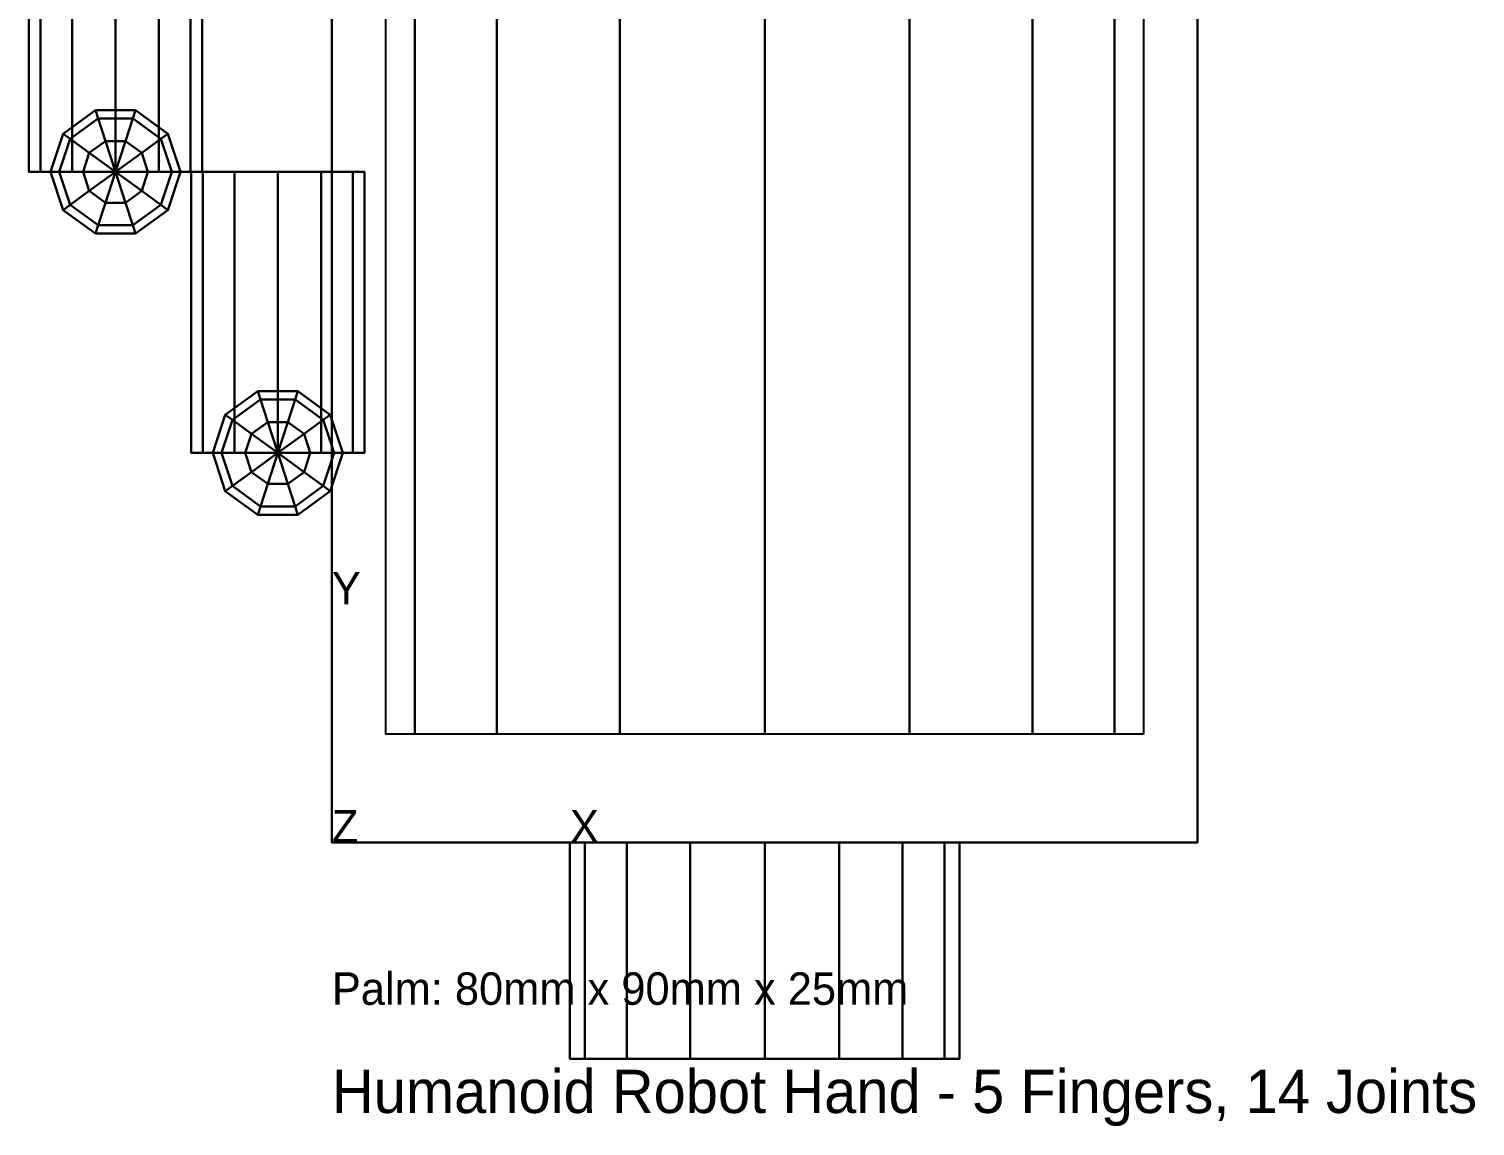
# Model space of a CAD drawing. Header units: metres. Extents: x -39 to 106, y -26 to 178.
# Drawn here: x -28 to 105.7, y -26.2 to 75.2 of the extents above; entities that cross this region are included whole.
import ezdxf

# ---------------------------------------------------------------- set-up
doc = ezdxf.new("R2010")
doc.units = ezdxf.units.M
for name, color, linetype in [('HAND_DIM', 2, 'Continuous'), ('HAND_FINGER', 1, 'Continuous'), ('HAND_JOINT', 5, 'Continuous'), ('HAND_PALM', 3, 'Continuous')]:
    doc.layers.add(name, color=color, linetype=linetype)

msp = doc.modelspace()

# ---------------------------------------------------------------- linework, layer by layer
at = {"layer": 'HAND_DIM'}
for q in [(0, 20), (20, 0), (0, 0, 20)]:
    msp.add_line((0, 0), q, dxfattribs=at)
at = {"layer": 'HAND_FINGER'}
for points in [[(-26.93, 61.98, 16.5), (-28, 61.98, 12.5), (-28, 83.63, 12.5), (-26.93, 83.63, 16.5)], [(-28, 61.98, 12.5), (-26.93, 61.98, 8.5), (-26.93, 83.63, 8.5), (-28, 83.63, 12.5)], [(-24, 61.98, 19.43), (-26.93, 61.98, 16.5), (-26.93, 83.63, 16.5), (-24, 83.63, 19.43)], [(-26.93, 61.98, 8.5), (-24, 61.98, 5.57), (-24, 83.63, 5.57), (-26.93, 83.63, 8.5)], [(-20, 61.98, 20.5), (-24, 61.98, 19.43), (-24, 83.63, 19.43), (-20, 83.63, 20.5)], [(-24, 61.98, 5.57), (-20, 61.98, 4.5), (-20, 83.63, 4.5), (-24, 83.63, 5.57)], [(-16, 61.98, 19.43), (-20, 61.98, 20.5), (-20, 83.63, 20.5), (-16, 83.63, 19.43)], [(-20, 61.98, 4.5), (-16, 61.98, 5.57), (-16, 83.63, 5.57), (-20, 83.63, 4.5)], [(-13.07, 61.98, 16.5), (-16, 61.98, 19.43), (-16, 83.63, 19.43), (-13.07, 83.63, 16.5)], [(-16, 61.98, 5.57), (-13.07, 61.98, 8.5), (-13.07, 83.63, 8.5), (-16, 83.63, 5.57)], [(-12, 61.98, 12.5), (-13.07, 61.98, 16.5), (-13.07, 83.63, 16.5), (-12, 83.63, 12.5)], [(-13.07, 61.98, 8.5), (-12, 61.98, 12.5), (-12, 83.63, 12.5), (-13.07, 83.63, 8.5)], [(-20, 61.98, 12.5), (-26.93, 61.98, 16.5), (-28, 61.98, 12.5), (-20, 61.98, 12.5)], [(-20, 61.98, 12.5), (-28, 61.98, 12.5), (-26.93, 61.98, 8.5), (-20, 61.98, 12.5)], [(-20, 61.98, 12.5), (-24, 61.98, 19.43), (-26.93, 61.98, 16.5), (-20, 61.98, 12.5)], [(-20, 61.98, 12.5), (-26.93, 61.98, 8.5), (-24, 61.98, 5.57), (-20, 61.98, 12.5)], [(-20, 61.98, 12.5), (-20, 61.98, 20.5), (-24, 61.98, 19.43), (-20, 61.98, 12.5)], [(-20, 61.98, 12.5), (-24, 61.98, 5.57), (-20, 61.98, 4.5), (-20, 61.98, 12.5)], [(-20, 61.98, 12.5), (-12, 61.98, 12.5), (-13.07, 61.98, 16.5), (-20, 61.98, 12.5)], [(-20, 61.98, 12.5), (-13.07, 61.98, 16.5), (-16, 61.98, 19.43), (-20, 61.98, 12.5)], [(-20, 61.98, 12.5), (-16, 61.98, 19.43), (-20, 61.98, 20.5), (-20, 61.98, 12.5)], [(-20, 61.98, 12.5), (-20, 61.98, 4.5), (-16, 61.98, 5.57), (-20, 61.98, 12.5)], [(-20, 61.98, 12.5), (-16, 61.98, 5.57), (-13.07, 61.98, 8.5), (-20, 61.98, 12.5)], [(-20, 61.98, 12.5), (-13.07, 61.98, 8.5), (-12, 61.98, 12.5), (-20, 61.98, 12.5)], [(-11.93, 36, 16.5), (-13, 36, 12.5), (-13, 61.98, 12.5), (-11.93, 61.98, 16.5)], [(-13, 36, 12.5), (-11.93, 36, 8.5), (-11.93, 61.98, 8.5), (-13, 61.98, 12.5)], [(-5, 61.98, 12.5), (-11.93, 61.98, 16.5), (-13, 61.98, 12.5), (-5, 61.98, 12.5)], [(-5, 61.98, 12.5), (-13, 61.98, 12.5), (-11.93, 61.98, 8.5), (-5, 61.98, 12.5)], [(-9, 36, 19.43), (-11.93, 36, 16.5), (-11.93, 61.98, 16.5), (-9, 61.98, 19.43)], [(-11.93, 36, 8.5), (-9, 36, 5.57), (-9, 61.98, 5.57), (-11.93, 61.98, 8.5)], [(-5, 61.98, 12.5), (-9, 61.98, 19.43), (-11.93, 61.98, 16.5), (-5, 61.98, 12.5)], [(-5, 61.98, 12.5), (-11.93, 61.98, 8.5), (-9, 61.98, 5.57), (-5, 61.98, 12.5)], [(-5, 36, 20.5), (-9, 36, 19.43), (-9, 61.98, 19.43), (-5, 61.98, 20.5)], [(-9, 36, 5.57), (-5, 36, 4.5), (-5, 61.98, 4.5), (-9, 61.98, 5.57)], [(-5, 61.98, 12.5), (-5, 61.98, 20.5), (-9, 61.98, 19.43), (-5, 61.98, 12.5)], [(-5, 61.98, 12.5), (-9, 61.98, 5.57), (-5, 61.98, 4.5), (-5, 61.98, 12.5)], [(-1, 36, 19.43), (-5, 36, 20.5), (-5, 61.98, 20.5), (-1, 61.98, 19.43)], [(-5, 36, 4.5), (-1, 36, 5.57), (-1, 61.98, 5.57), (-5, 61.98, 4.5)], [(-5, 61.98, 12.5), (3, 61.98, 12.5), (1.93, 61.98, 16.5), (-5, 61.98, 12.5)], [(-5, 61.98, 12.5), (1.93, 61.98, 16.5), (-1, 61.98, 19.43), (-5, 61.98, 12.5)], [(-5, 61.98, 12.5), (-1, 61.98, 19.43), (-5, 61.98, 20.5), (-5, 61.98, 12.5)], [(-5, 61.98, 12.5), (-5, 61.98, 4.5), (-1, 61.98, 5.57), (-5, 61.98, 12.5)], [(-5, 61.98, 12.5), (-1, 61.98, 5.57), (1.93, 61.98, 8.5), (-5, 61.98, 12.5)], [(-5, 61.98, 12.5), (1.93, 61.98, 8.5), (3, 61.98, 12.5), (-5, 61.98, 12.5)], [(1.93, 36, 16.5), (-1, 36, 19.43), (-1, 61.98, 19.43), (1.93, 61.98, 16.5)], [(-1, 36, 5.57), (1.93, 36, 8.5), (1.93, 61.98, 8.5), (-1, 61.98, 5.57)], [(3, 36, 12.5), (1.93, 36, 16.5), (1.93, 61.98, 16.5), (3, 61.98, 12.5)], [(1.93, 36, 8.5), (3, 36, 12.5), (3, 61.98, 12.5), (1.93, 61.98, 8.5)], [(-5, 36, 12.5), (-11.93, 36, 16.5), (-13, 36, 12.5), (-5, 36, 12.5)], [(-5, 36, 12.5), (-13, 36, 12.5), (-11.93, 36, 8.5), (-5, 36, 12.5)], [(-5, 36, 12.5), (-9, 36, 19.43), (-11.93, 36, 16.5), (-5, 36, 12.5)], [(-5, 36, 12.5), (-11.93, 36, 8.5), (-9, 36, 5.57), (-5, 36, 12.5)], [(-5, 36, 12.5), (-5, 36, 20.5), (-9, 36, 19.43), (-5, 36, 12.5)], [(-5, 36, 12.5), (-9, 36, 5.57), (-5, 36, 4.5), (-5, 36, 12.5)], [(-5, 36, 12.5), (3, 36, 12.5), (1.93, 36, 16.5), (-5, 36, 12.5)], [(-5, 36, 12.5), (1.93, 36, 16.5), (-1, 36, 19.43), (-5, 36, 12.5)], [(-5, 36, 12.5), (-1, 36, 19.43), (-5, 36, 20.5), (-5, 36, 12.5)], [(-5, 36, 12.5), (-5, 36, 4.5), (-1, 36, 5.57), (-5, 36, 12.5)], [(-5, 36, 12.5), (-1, 36, 5.57), (1.93, 36, 8.5), (-5, 36, 12.5)], [(-5, 36, 12.5), (1.93, 36, 8.5), (3, 36, 12.5), (-5, 36, 12.5)]]:
    msp.add_3dface(points, dxfattribs=at)
at = {"layer": 'HAND_JOINT'}
for points in [[(-21.61, 66.92, 9.5), (-24.2, 65.03, 9.5), (-24.85, 65.51, 12.5), (-21.85, 67.69, 12.5)], [(-21.85, 67.69, 12.5), (-24.85, 65.51, 12.5), (-24.2, 65.03, 15.5), (-21.61, 66.92, 15.5)], [(-20.93, 64.83, 7.3), (-22.43, 63.74, 7.3), (-24.2, 65.03, 9.5), (-21.61, 66.92, 9.5)], [(-21.61, 66.92, 15.5), (-24.2, 65.03, 15.5), (-22.43, 63.74, 17.7), (-20.93, 64.83, 17.7)], [(-18.39, 66.92, 9.5), (-21.61, 66.92, 9.5), (-21.85, 67.69, 12.5), (-18.15, 67.69, 12.5)], [(-18.15, 67.69, 12.5), (-21.85, 67.69, 12.5), (-21.61, 66.92, 15.5), (-18.39, 66.92, 15.5)], [(-19.07, 64.83, 7.3), (-20.93, 64.83, 7.3), (-21.61, 66.92, 9.5), (-18.39, 66.92, 9.5)], [(-18.39, 66.92, 15.5), (-21.61, 66.92, 15.5), (-20.93, 64.83, 17.7), (-19.07, 64.83, 17.7)], [(-17.57, 63.74, 7.3), (-19.07, 64.83, 7.3), (-18.39, 66.92, 9.5), (-15.8, 65.03, 9.5)], [(-15.8, 65.03, 15.5), (-18.39, 66.92, 15.5), (-19.07, 64.83, 17.7), (-17.57, 63.74, 17.7)], [(-15.8, 65.03, 9.5), (-18.39, 66.92, 9.5), (-18.15, 67.69, 12.5), (-15.15, 65.51, 12.5)], [(-15.15, 65.51, 12.5), (-18.15, 67.69, 12.5), (-18.39, 66.92, 15.5), (-15.8, 65.03, 15.5)], [(-24.2, 65.03, 9.5), (-25.2, 61.98, 9.5), (-26, 61.98, 12.5), (-24.85, 65.51, 12.5)], [(-24.85, 65.51, 12.5), (-26, 61.98, 12.5), (-25.2, 61.98, 15.5), (-24.2, 65.03, 15.5)], [(-14.8, 61.98, 9.5), (-15.8, 65.03, 9.5), (-15.15, 65.51, 12.5), (-14, 61.98, 12.5)], [(-14, 61.98, 12.5), (-15.15, 65.51, 12.5), (-15.8, 65.03, 15.5), (-14.8, 61.98, 15.5)], [(-22.43, 63.74, 7.3), (-23, 61.98, 7.3), (-25.2, 61.98, 9.5), (-24.2, 65.03, 9.5)], [(-24.2, 65.03, 15.5), (-25.2, 61.98, 15.5), (-23, 61.98, 17.7), (-22.43, 63.74, 17.7)], [(-20, 61.98, 6.5), (-20, 61.98, 6.5), (-22.43, 63.74, 7.3), (-20.93, 64.83, 7.3)], [(-20.93, 64.83, 17.7), (-22.43, 63.74, 17.7), (-20, 61.98, 18.5)], [(-20, 61.98, 6.5), (-20, 61.98, 6.5), (-20.93, 64.83, 7.3), (-19.07, 64.83, 7.3)], [(-19.07, 64.83, 17.7), (-20.93, 64.83, 17.7), (-20, 61.98, 18.5)], [(-20, 61.98, 6.5), (-20, 61.98, 6.5), (-19.07, 64.83, 7.3), (-17.57, 63.74, 7.3)], [(-17.57, 63.74, 17.7), (-19.07, 64.83, 17.7), (-20, 61.98, 18.5)], [(-17, 61.98, 7.3), (-17.57, 63.74, 7.3), (-15.8, 65.03, 9.5), (-14.8, 61.98, 9.5)], [(-14.8, 61.98, 15.5), (-15.8, 65.03, 15.5), (-17.57, 63.74, 17.7), (-17, 61.98, 17.7)], [(-20, 61.98, 6.5), (-20, 61.98, 6.5), (-23, 61.98, 7.3), (-22.43, 63.74, 7.3)], [(-22.43, 63.74, 17.7), (-23, 61.98, 17.7), (-20, 61.98, 18.5)], [(-20, 61.98, 6.5), (-20, 61.98, 6.5), (-17.57, 63.74, 7.3), (-17, 61.98, 7.3)], [(-17, 61.98, 17.7), (-17.57, 63.74, 17.7), (-20, 61.98, 18.5)], [(-25.2, 61.98, 9.5), (-24.2, 58.93, 9.5), (-24.85, 58.45, 12.5), (-26, 61.98, 12.5)], [(-26, 61.98, 12.5), (-24.85, 58.45, 12.5), (-24.2, 58.93, 15.5), (-25.2, 61.98, 15.5)], [(-23, 61.98, 7.3), (-22.43, 60.22, 7.3), (-24.2, 58.93, 9.5), (-25.2, 61.98, 9.5)], [(-25.2, 61.98, 15.5), (-24.2, 58.93, 15.5), (-22.43, 60.22, 17.7), (-23, 61.98, 17.7)], [(-20, 61.98, 6.5), (-20, 61.98, 6.5), (-22.43, 60.22, 7.3), (-23, 61.98, 7.3)], [(-23, 61.98, 17.7), (-22.43, 60.22, 17.7), (-20, 61.98, 18.5)], [(-20, 61.98, 6.5), (-20, 61.98, 6.5), (-20.93, 59.13, 7.3), (-22.43, 60.22, 7.3)], [(-22.43, 60.22, 17.7), (-20.93, 59.13, 17.7), (-20, 61.98, 18.5)], [(-20, 61.98, 6.5), (-20, 61.98, 6.5), (-19.07, 59.13, 7.3), (-20.93, 59.13, 7.3)], [(-20.93, 59.13, 17.7), (-19.07, 59.13, 17.7), (-20, 61.98, 18.5)], [(-20, 61.98, 6.5), (-20, 61.98, 6.5), (-17.57, 60.22, 7.3), (-19.07, 59.13, 7.3)], [(-19.07, 59.13, 17.7), (-17.57, 60.22, 17.7), (-20, 61.98, 18.5)], [(-20, 61.98, 6.5), (-20, 61.98, 6.5), (-17, 61.98, 7.3), (-17.57, 60.22, 7.3)], [(-17.57, 60.22, 17.7), (-17, 61.98, 17.7), (-20, 61.98, 18.5)], [(-17.57, 60.22, 7.3), (-17, 61.98, 7.3), (-14.8, 61.98, 9.5), (-15.8, 58.93, 9.5)], [(-15.8, 58.93, 15.5), (-14.8, 61.98, 15.5), (-17, 61.98, 17.7), (-17.57, 60.22, 17.7)], [(-15.8, 58.93, 9.5), (-14.8, 61.98, 9.5), (-14, 61.98, 12.5), (-15.15, 58.45, 12.5)], [(-15.15, 58.45, 12.5), (-14, 61.98, 12.5), (-14.8, 61.98, 15.5), (-15.8, 58.93, 15.5)], [(-22.43, 60.22, 7.3), (-20.93, 59.13, 7.3), (-21.61, 57.04, 9.5), (-24.2, 58.93, 9.5)], [(-24.2, 58.93, 15.5), (-21.61, 57.04, 15.5), (-20.93, 59.13, 17.7), (-22.43, 60.22, 17.7)], [(-19.07, 59.13, 7.3), (-17.57, 60.22, 7.3), (-15.8, 58.93, 9.5), (-18.39, 57.04, 9.5)], [(-18.39, 57.04, 15.5), (-15.8, 58.93, 15.5), (-17.57, 60.22, 17.7), (-19.07, 59.13, 17.7)], [(-24.2, 58.93, 9.5), (-21.61, 57.04, 9.5), (-21.85, 56.27, 12.5), (-24.85, 58.45, 12.5)], [(-24.85, 58.45, 12.5), (-21.85, 56.27, 12.5), (-21.61, 57.04, 15.5), (-24.2, 58.93, 15.5)], [(-20.93, 59.13, 7.3), (-19.07, 59.13, 7.3), (-18.39, 57.04, 9.5), (-21.61, 57.04, 9.5)], [(-21.61, 57.04, 15.5), (-18.39, 57.04, 15.5), (-19.07, 59.13, 17.7), (-20.93, 59.13, 17.7)], [(-18.39, 57.04, 9.5), (-15.8, 58.93, 9.5), (-15.15, 58.45, 12.5), (-18.15, 56.27, 12.5)], [(-18.15, 56.27, 12.5), (-15.15, 58.45, 12.5), (-15.8, 58.93, 15.5), (-18.39, 57.04, 15.5)], [(-21.61, 57.04, 9.5), (-18.39, 57.04, 9.5), (-18.15, 56.27, 12.5), (-21.85, 56.27, 12.5)], [(-21.85, 56.27, 12.5), (-18.15, 56.27, 12.5), (-18.39, 57.04, 15.5), (-21.61, 57.04, 15.5)], [(-6.61, 40.94, 9.5), (-9.2, 39.05, 9.5), (-9.85, 39.53, 12.5), (-6.85, 41.71, 12.5)], [(-6.85, 41.71, 12.5), (-9.85, 39.53, 12.5), (-9.2, 39.05, 15.5), (-6.61, 40.94, 15.5)], [(-3.39, 40.94, 9.5), (-6.61, 40.94, 9.5), (-6.85, 41.71, 12.5), (-3.15, 41.71, 12.5)], [(-3.15, 41.71, 12.5), (-6.85, 41.71, 12.5), (-6.61, 40.94, 15.5), (-3.39, 40.94, 15.5)], [(-0.8, 39.05, 9.5), (-3.39, 40.94, 9.5), (-3.15, 41.71, 12.5), (-0.15, 39.53, 12.5)], [(-0.15, 39.53, 12.5), (-3.15, 41.71, 12.5), (-3.39, 40.94, 15.5), (-0.8, 39.05, 15.5)], [(-5.93, 38.85, 7.3), (-7.43, 37.76, 7.3), (-9.2, 39.05, 9.5), (-6.61, 40.94, 9.5)], [(-6.61, 40.94, 15.5), (-9.2, 39.05, 15.5), (-7.43, 37.76, 17.7), (-5.93, 38.85, 17.7)], [(-4.07, 38.85, 7.3), (-5.93, 38.85, 7.3), (-6.61, 40.94, 9.5), (-3.39, 40.94, 9.5)], [(-3.39, 40.94, 15.5), (-6.61, 40.94, 15.5), (-5.93, 38.85, 17.7), (-4.07, 38.85, 17.7)], [(-2.57, 37.76, 7.3), (-4.07, 38.85, 7.3), (-3.39, 40.94, 9.5), (-0.8, 39.05, 9.5)], [(-0.8, 39.05, 15.5), (-3.39, 40.94, 15.5), (-4.07, 38.85, 17.7), (-2.57, 37.76, 17.7)], [(-9.2, 39.05, 9.5), (-10.2, 36, 9.5), (-11, 36, 12.5), (-9.85, 39.53, 12.5)], [(-9.85, 39.53, 12.5), (-11, 36, 12.5), (-10.2, 36, 15.5), (-9.2, 39.05, 15.5)], [(-7.43, 37.76, 7.3), (-8, 36, 7.3), (-10.2, 36, 9.5), (-9.2, 39.05, 9.5)], [(-9.2, 39.05, 15.5), (-10.2, 36, 15.5), (-8, 36, 17.7), (-7.43, 37.76, 17.7)], [(-5, 36, 6.5), (-5, 36, 6.5), (-7.43, 37.76, 7.3), (-5.93, 38.85, 7.3)], [(-5.93, 38.85, 17.7), (-7.43, 37.76, 17.7), (-5, 36, 18.5)], [(-5, 36, 6.5), (-5, 36, 6.5), (-5.93, 38.85, 7.3), (-4.07, 38.85, 7.3)], [(-4.07, 38.85, 17.7), (-5.93, 38.85, 17.7), (-5, 36, 18.5)], [(-5, 36, 6.5), (-5, 36, 6.5), (-4.07, 38.85, 7.3), (-2.57, 37.76, 7.3)], [(-2.57, 37.76, 17.7), (-4.07, 38.85, 17.7), (-5, 36, 18.5)], [(-2, 36, 7.3), (-2.57, 37.76, 7.3), (-0.8, 39.05, 9.5), (0.2, 36, 9.5)], [(0.2, 36, 15.5), (-0.8, 39.05, 15.5), (-2.57, 37.76, 17.7), (-2, 36, 17.7)], [(0.2, 36, 9.5), (-0.8, 39.05, 9.5), (-0.15, 39.53, 12.5), (1, 36, 12.5)], [(1, 36, 12.5), (-0.15, 39.53, 12.5), (-0.8, 39.05, 15.5), (0.2, 36, 15.5)], [(-5, 36, 6.5), (-5, 36, 6.5), (-8, 36, 7.3), (-7.43, 37.76, 7.3)], [(-7.43, 37.76, 17.7), (-8, 36, 17.7), (-5, 36, 18.5)], [(-5, 36, 6.5), (-5, 36, 6.5), (-2.57, 37.76, 7.3), (-2, 36, 7.3)], [(-2, 36, 17.7), (-2.57, 37.76, 17.7), (-5, 36, 18.5)], [(-10.2, 36, 9.5), (-9.2, 32.95, 9.5), (-9.85, 32.47, 12.5), (-11, 36, 12.5)], [(-11, 36, 12.5), (-9.85, 32.47, 12.5), (-9.2, 32.95, 15.5), (-10.2, 36, 15.5)], [(-8, 36, 7.3), (-7.43, 34.24, 7.3), (-9.2, 32.95, 9.5), (-10.2, 36, 9.5)], [(-10.2, 36, 15.5), (-9.2, 32.95, 15.5), (-7.43, 34.24, 17.7), (-8, 36, 17.7)], [(-5, 36, 6.5), (-5, 36, 6.5), (-7.43, 34.24, 7.3), (-8, 36, 7.3)], [(-8, 36, 17.7), (-7.43, 34.24, 17.7), (-5, 36, 18.5)], [(-5, 36, 6.5), (-5, 36, 6.5), (-5.93, 33.15, 7.3), (-7.43, 34.24, 7.3)], [(-7.43, 34.24, 17.7), (-5.93, 33.15, 17.7), (-5, 36, 18.5)], [(-5, 36, 6.5), (-5, 36, 6.5), (-4.07, 33.15, 7.3), (-5.93, 33.15, 7.3)], [(-5.93, 33.15, 17.7), (-4.07, 33.15, 17.7), (-5, 36, 18.5)], [(-5, 36, 6.5), (-5, 36, 6.5), (-2.57, 34.24, 7.3), (-4.07, 33.15, 7.3)], [(-4.07, 33.15, 17.7), (-2.57, 34.24, 17.7), (-5, 36, 18.5)], [(-5, 36, 6.5), (-5, 36, 6.5), (-2, 36, 7.3), (-2.57, 34.24, 7.3)], [(-2.57, 34.24, 17.7), (-2, 36, 17.7), (-5, 36, 18.5)], [(-2.57, 34.24, 7.3), (-2, 36, 7.3), (0.2, 36, 9.5), (-0.8, 32.95, 9.5)], [(-0.8, 32.95, 15.5), (0.2, 36, 15.5), (-2, 36, 17.7), (-2.57, 34.24, 17.7)], [(-0.8, 32.95, 9.5), (0.2, 36, 9.5), (1, 36, 12.5), (-0.15, 32.47, 12.5)], [(-0.15, 32.47, 12.5), (1, 36, 12.5), (0.2, 36, 15.5), (-0.8, 32.95, 15.5)], [(-7.43, 34.24, 7.3), (-5.93, 33.15, 7.3), (-6.61, 31.06, 9.5), (-9.2, 32.95, 9.5)], [(-9.2, 32.95, 15.5), (-6.61, 31.06, 15.5), (-5.93, 33.15, 17.7), (-7.43, 34.24, 17.7)], [(-4.07, 33.15, 7.3), (-2.57, 34.24, 7.3), (-0.8, 32.95, 9.5), (-3.39, 31.06, 9.5)], [(-3.39, 31.06, 15.5), (-0.8, 32.95, 15.5), (-2.57, 34.24, 17.7), (-4.07, 33.15, 17.7)], [(-9.2, 32.95, 9.5), (-6.61, 31.06, 9.5), (-6.85, 30.29, 12.5), (-9.85, 32.47, 12.5)], [(-9.85, 32.47, 12.5), (-6.85, 30.29, 12.5), (-6.61, 31.06, 15.5), (-9.2, 32.95, 15.5)], [(-5.93, 33.15, 7.3), (-4.07, 33.15, 7.3), (-3.39, 31.06, 9.5), (-6.61, 31.06, 9.5)], [(-6.61, 31.06, 15.5), (-3.39, 31.06, 15.5), (-4.07, 33.15, 17.7), (-5.93, 33.15, 17.7)], [(-3.39, 31.06, 9.5), (-0.8, 32.95, 9.5), (-0.15, 32.47, 12.5), (-3.15, 30.29, 12.5)], [(-3.15, 30.29, 12.5), (-0.15, 32.47, 12.5), (-0.8, 32.95, 15.5), (-3.39, 31.06, 15.5)], [(-6.61, 31.06, 9.5), (-3.39, 31.06, 9.5), (-3.15, 30.29, 12.5), (-6.85, 30.29, 12.5)], [(-6.85, 30.29, 12.5), (-3.15, 30.29, 12.5), (-3.39, 31.06, 15.5), (-6.61, 31.06, 15.5)]]:
    msp.add_3dface(points, dxfattribs=at)
at = {"layer": 'HAND_PALM'}
for points in [[(0, 0), (80, 0), (80, 90), (0, 90)], [(0, 0, 25), (80, 0, 25), (80, 90, 25), (0, 90, 25)], [(0, 0), (0, 90), (0, 90, 25), (0, 0, 25)], [(80, 0), (80, 90), (80, 90, 25), (80, 0, 25)], [(7.66, 10, 26.15), (5, 10, 25), (5, 80, 25), (7.66, 80, 26.15)], [(15.25, 10, 27.12), (7.66, 10, 26.15), (7.66, 80, 26.15), (15.25, 80, 27.12)], [(26.61, 10, 27.77), (15.25, 10, 27.12), (15.25, 80, 27.12), (26.61, 80, 27.77)], [(40, 10, 28), (26.61, 10, 27.77), (26.61, 80, 27.77), (40, 80, 28)], [(53.39, 10, 27.77), (40, 10, 28), (40, 80, 28), (53.39, 80, 27.77)], [(64.75, 10, 27.12), (53.39, 10, 27.77), (53.39, 80, 27.77), (64.75, 80, 27.12)], [(72.34, 10, 26.15), (64.75, 10, 27.12), (64.75, 80, 27.12), (72.34, 80, 26.15)], [(75, 10, 25), (72.34, 10, 26.15), (72.34, 80, 26.15), (75, 80, 25)], [(0, 0), (80, 0), (80, 0, 25), (0, 0, 25)], [(23.37, -20, 7.39), (22, -20, 0.5), (22, 0, 0.5), (23.37, 0, 7.39)], [(22, -20, 0.5), (23.37, -20, -6.39), (23.37, 0, -6.39), (22, 0, 0.5)], [(40, 0, 0.5), (23.37, 0, 7.39), (22, 0, 0.5), (40, 0, 0.5)], [(40, 0, 0.5), (22, 0, 0.5), (23.37, 0, -6.39), (40, 0, 0.5)], [(27.27, -20, 13.23), (23.37, -20, 7.39), (23.37, 0, 7.39), (27.27, 0, 13.23)], [(23.37, -20, -6.39), (27.27, -20, -12.23), (27.27, 0, -12.23), (23.37, 0, -6.39)], [(40, 0, 0.5), (27.27, 0, 13.23), (23.37, 0, 7.39), (40, 0, 0.5)], [(40, 0, 0.5), (23.37, 0, -6.39), (27.27, 0, -12.23), (40, 0, 0.5)], [(33.11, -20, 17.13), (27.27, -20, 13.23), (27.27, 0, 13.23), (33.11, 0, 17.13)], [(27.27, -20, -12.23), (33.11, -20, -16.13), (33.11, 0, -16.13), (27.27, 0, -12.23)], [(40, 0, 0.5), (33.11, 0, 17.13), (27.27, 0, 13.23), (40, 0, 0.5)], [(40, 0, 0.5), (27.27, 0, -12.23), (33.11, 0, -16.13), (40, 0, 0.5)], [(40, -20, 18.5), (33.11, -20, 17.13), (33.11, 0, 17.13), (40, 0, 18.5)], [(33.11, -20, -16.13), (40, -20, -17.5), (40, 0, -17.5), (33.11, 0, -16.13)], [(40, 0, 0.5), (40, 0, 18.5), (33.11, 0, 17.13), (40, 0, 0.5)], [(40, 0, 0.5), (33.11, 0, -16.13), (40, 0, -17.5), (40, 0, 0.5)], [(46.89, -20, 17.13), (40, -20, 18.5), (40, 0, 18.5), (46.89, 0, 17.13)], [(40, -20, -17.5), (46.89, -20, -16.13), (46.89, 0, -16.13), (40, 0, -17.5)], [(40, 0, 0.5), (58, 0, 0.5), (56.63, 0, 7.39), (40, 0, 0.5)], [(40, 0, 0.5), (56.63, 0, 7.39), (52.73, 0, 13.23), (40, 0, 0.5)], [(40, 0, 0.5), (52.73, 0, 13.23), (46.89, 0, 17.13), (40, 0, 0.5)], [(40, 0, 0.5), (46.89, 0, 17.13), (40, 0, 18.5), (40, 0, 0.5)], [(40, 0, 0.5), (40, 0, -17.5), (46.89, 0, -16.13), (40, 0, 0.5)], [(40, 0, 0.5), (46.89, 0, -16.13), (52.73, 0, -12.23), (40, 0, 0.5)], [(40, 0, 0.5), (52.73, 0, -12.23), (56.63, 0, -6.39), (40, 0, 0.5)], [(40, 0, 0.5), (56.63, 0, -6.39), (58, 0, 0.5), (40, 0, 0.5)], [(52.73, -20, 13.23), (46.89, -20, 17.13), (46.89, 0, 17.13), (52.73, 0, 13.23)], [(46.89, -20, -16.13), (52.73, -20, -12.23), (52.73, 0, -12.23), (46.89, 0, -16.13)], [(56.63, -20, 7.39), (52.73, -20, 13.23), (52.73, 0, 13.23), (56.63, 0, 7.39)], [(52.73, -20, -12.23), (56.63, -20, -6.39), (56.63, 0, -6.39), (52.73, 0, -12.23)], [(58, -20, 0.5), (56.63, -20, 7.39), (56.63, 0, 7.39), (58, 0, 0.5)], [(56.63, -20, -6.39), (58, -20, 0.5), (58, 0, 0.5), (56.63, 0, -6.39)], [(40, -20, 0.5), (23.37, -20, 7.39), (22, -20, 0.5), (40, -20, 0.5)], [(40, -20, 0.5), (22, -20, 0.5), (23.37, -20, -6.39), (40, -20, 0.5)], [(40, -20, 0.5), (27.27, -20, 13.23), (23.37, -20, 7.39), (40, -20, 0.5)], [(40, -20, 0.5), (23.37, -20, -6.39), (27.27, -20, -12.23), (40, -20, 0.5)], [(40, -20, 0.5), (33.11, -20, 17.13), (27.27, -20, 13.23), (40, -20, 0.5)], [(40, -20, 0.5), (27.27, -20, -12.23), (33.11, -20, -16.13), (40, -20, 0.5)], [(40, -20, 0.5), (40, -20, 18.5), (33.11, -20, 17.13), (40, -20, 0.5)], [(40, -20, 0.5), (33.11, -20, -16.13), (40, -20, -17.5), (40, -20, 0.5)], [(40, -20, 0.5), (58, -20, 0.5), (56.63, -20, 7.39), (40, -20, 0.5)], [(40, -20, 0.5), (56.63, -20, 7.39), (52.73, -20, 13.23), (40, -20, 0.5)], [(40, -20, 0.5), (52.73, -20, 13.23), (46.89, -20, 17.13), (40, -20, 0.5)], [(40, -20, 0.5), (46.89, -20, 17.13), (40, -20, 18.5), (40, -20, 0.5)], [(40, -20, 0.5), (40, -20, -17.5), (46.89, -20, -16.13), (40, -20, 0.5)], [(40, -20, 0.5), (46.89, -20, -16.13), (52.73, -20, -12.23), (40, -20, 0.5)], [(40, -20, 0.5), (52.73, -20, -12.23), (56.63, -20, -6.39), (40, -20, 0.5)], [(40, -20, 0.5), (56.63, -20, -6.39), (58, -20, 0.5), (40, -20, 0.5)]]:
    msp.add_3dface(points, dxfattribs=at)

# ---------------------------------------------------------------- texts
at = {"layer": 'HAND_DIM'}
for s, height, p in [('Y', 3, (0, 22)), ('Z', 3, (0, 0, 22)), ('X', 3, (22, 0)), ('Palm: 80mm x 90mm x 25mm', 3, (0, -15)), ('Humanoid Robot Hand - 5 Fingers, 14 Joints', 4, (0, -25))]:
    msp.add_text(s, height=height, dxfattribs=at).set_placement(p)

doc.saveas('drawing.dxf')
